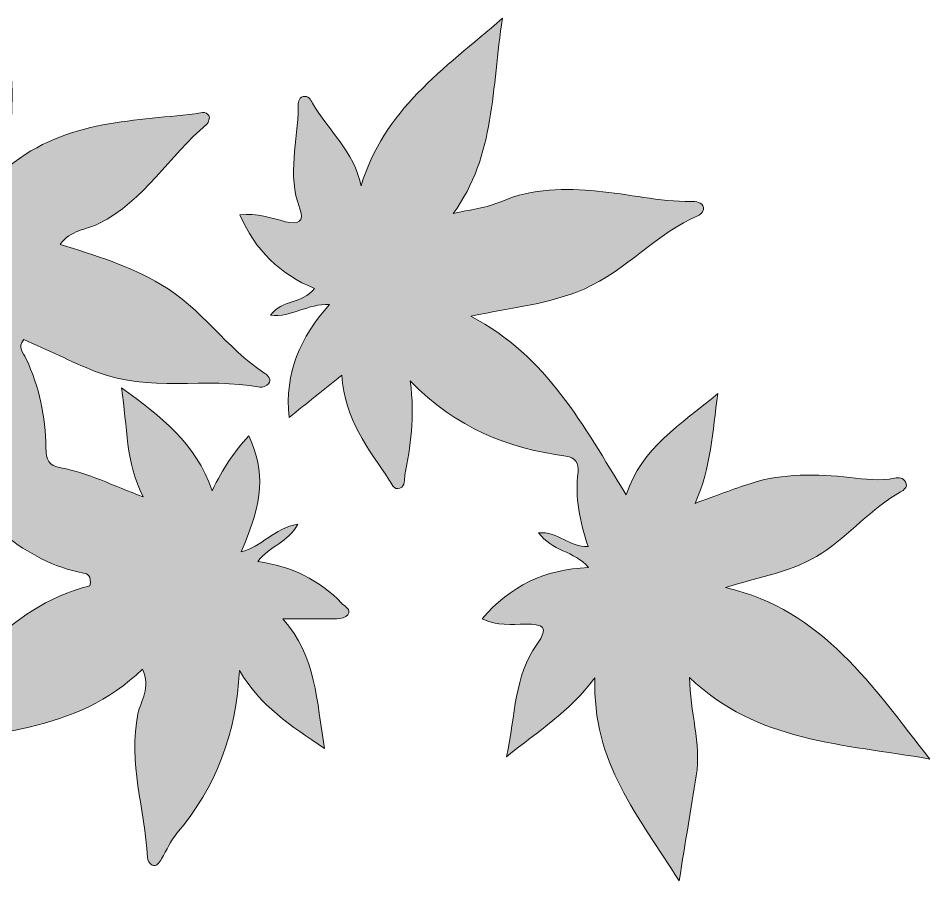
# Model space of a CAD drawing. Extents: x 665 to 1485, y -1471 to -469.
# Drawn here: x 998.1 to 1090.7, y -1469.1 to -1381.4 of the extents above; entities that cross this region are included whole.
import ezdxf

# ---------------------------------------------------------------- set-up
doc = ezdxf.new("R2010")
doc.units = 0
doc.header["$MEASUREMENT"] = 0
doc.layers.add('katman 1', color=7, linetype='Continuous')

# ---------------------------------------------------------------- blocks, each defined once
blk = doc.blocks.new('block 2')
at = {"layer": 'katman 1', "true_color": 0x008000}
h = blk.add_hatch(color=96, dxfattribs=at)
h.dxf.hatch_style = 2
edge = h.paths.add_edge_path()
edge.add_spline(control_points=[(1069.17, -1419.565), (1068.63, -1423.502), (1068.511, -1427.02), (1066.861, -1430.718), (1069, -1429.949), (1070.757, -1429.258), (1072.552, -1428.685), (1075.843, -1427.636), (1079.228, -1427.72), (1082.602, -1428.096), (1084.127, -1428.266), (1085.625, -1428.461), (1087.15, -1428.15), (1087.558, -1428.067), (1088.038, -1428.101), (1088.263, -1428.545), (1088.526, -1429.063), (1088.087, -1429.372), (1087.75, -1429.56), (1084.763, -1431.231), (1082.582, -1433.927), (1079.733, -1435.788), (1076.886, -1437.648), (1073.605, -1438.139), (1069.938, -1439.258), (1079.956, -1441.615), (1084.884, -1449.326), (1090.721, -1456.701), (1081.922, -1455.151), (1073.149, -1455.002), (1066.308, -1448.422), (1066.305, -1451.891), (1067.53, -1455.104), (1066.983, -1458.418), (1066.434, -1461.744), (1065.897, -1465.073), (1065.244, -1469.075), (1061.104, -1462.55), (1056.394, -1457.032), (1056.674, -1448.459), (1054.027, -1452.027), (1050.961, -1453.765), (1047.693, -1456.488), (1048.62, -1452.148), (1048.465, -1448.266), (1050.778, -1445.052), (1052.09, -1443.227), (1051.369, -1442.989), (1049.612, -1443.001), (1048.216, -1443.01), (1046.759, -1443.188), (1045.21, -1442.464), (1048.079, -1439.113), (1051.523, -1437.434), (1056.026, -1437.238), (1054.561, -1435.534), (1052.26, -1435.567), (1050.957, -1433.702), (1052.952, -1433.573), (1054.099, -1435.182), (1055.977, -1435.115), (1055.138, -1432.558), (1054.631, -1430.096), (1054.974, -1427.538), (1055.094, -1426.646), (1054.64, -1426.033), (1053.738, -1425.913), (1047.901, -1425.137), (1042.616, -1423.124), (1037.897, -1418.274), (1038.428, -1422.047), (1037.894, -1424.94), (1037.369, -1427.834), (1037.281, -1428.317), (1037.427, -1428.952), (1036.861, -1429.165), (1036.203, -1429.414), (1036.031, -1428.745), (1035.772, -1428.351), (1033.679, -1425.17), (1031.216, -1422.169), (1030.937, -1417.693), (1029.023, -1419.232), (1027.426, -1420.517), (1025.581, -1422.001), (1025.125, -1417.399), (1026.728, -1413.848), (1029.697, -1410.514), (1027.462, -1410.377), (1025.885, -1411.857), (1023.701, -1411.588), (1024.871, -1409.993), (1026.883, -1410.495), (1028.177, -1408.872), (1024.645, -1407.45), (1022.136, -1404.991), (1020.591, -1401.384), (1022.324, -1401.217), (1023.773, -1401.72), (1025.226, -1402.097), (1026.483, -1402.422), (1027.208, -1402.089), (1026.688, -1400.769), (1025.328, -1397.319), (1026.529, -1393.87), (1026.516, -1390.424), (1026.514, -1390.018), (1026.505, -1389.508), (1027.029, -1389.376), (1027.549, -1389.245), (1027.763, -1389.698), (1027.969, -1390.052), (1029.574, -1392.813), (1032.194, -1394.953), (1032.913, -1398.454), (1035.171, -1390.77), (1041.275, -1386.632), (1047.277, -1381.414), (1046.159, -1388.53), (1046.596, -1395.342), (1042.273, -1401.271), (1043.924, -1400.872), (1045.672, -1400.695), (1047.206, -1400.027), (1050.36, -1398.655), (1053.67, -1398.698), (1056.894, -1398.983), (1060.082, -1399.264), (1063.227, -1400.075), (1066.467, -1400.034), (1066.968, -1400.028), (1067.564, -1400.078), (1067.735, -1400.656), (1067.794, -1400.858), (1067.501, -1401.329), (1067.264, -1401.429), (1062.94, -1403.253), (1059.903, -1407.036), (1055.58, -1408.934), (1052.099, -1410.464), (1048.427, -1410.768), (1044.066, -1411.708), (1051.839, -1415.752), (1055.47, -1422.808), (1059.858, -1429.837), (1061.461, -1425.048), (1065.378, -1422.731), (1069.17, -1419.565)], knot_values=[0, 0, 0, 0, 1, 1, 1, 2, 2, 2, 3, 3, 3, 4, 4, 4, 5, 5, 5, 6, 6, 6, 7, 7, 7, 8, 8, 8, 9, 9, 9, 10, 10, 10, 11, 11, 11, 12, 12, 12, 13, 13, 13, 14, 14, 14, 15, 15, 15, 16, 16, 16, 17, 17, 17, 18, 18, 18, 19, 19, 19, 20, 20, 20, 21, 21, 21, 22, 22, 22, 23, 23, 23, 24, 24, 24, 25, 25, 25, 26, 26, 26, 27, 27, 27, 28, 28, 28, 29, 29, 29, 30, 30, 30, 31, 31, 31, 32, 32, 32, 33, 33, 33, 34, 34, 34, 35, 35, 35, 36, 36, 36, 37, 37, 37, 38, 38, 38, 39, 39, 39, 40, 40, 40, 41, 41, 41, 42, 42, 42, 43, 43, 43, 44, 44, 44, 45, 45, 45, 46, 46, 46, 47, 47, 47, 48, 48, 48, 49, 49, 49, 49], degree=3, periodic=1)
h = blk.add_hatch(color=96, dxfattribs=at)
h.dxf.hatch_style = 2
edge = h.paths.add_edge_path()
edge.add_spline(control_points=[(976.65, -1411.519), (979.312, -1407.455), (982.63, -1405.345), (987.289, -1404.424), (985.064, -1403.585), (983.3, -1402.919), (981.536, -1402.254), (983.355, -1401.324), (984.759, -1402.667), (986.753, -1402.64), (984.492, -1399.282), (984.019, -1395.72), (984.845, -1391.473), (985.978, -1392.684), (986.954, -1393.571), (987.738, -1394.603), (988.833, -1396.043), (989.491, -1396.584), (990.245, -1394.299), (991.45, -1390.641), (994.428, -1388.286), (997.263, -1385.207), (997.517, -1389.219), (997.614, -1392.7), (996.45, -1396.989), (1002.502, -1391.75), (1009.399, -1391.912), (1016.049, -1391.126), (1016.542, -1391.068), (1017.099, -1390.789), (1017.439, -1391.307), (1017.556, -1391.487), (1017.415, -1392.029), (1017.217, -1392.195), (1013.395, -1395.382), (1010.887, -1399.988), (1006.234, -1402.289), (1004.977, -1402.911), (1003.377, -1402.907), (1002.32, -1404.418), (1005.912, -1405.502), (1009.384, -1406.611), (1012.558, -1408.459), (1016.635, -1410.833), (1019.197, -1414.961), (1023.121, -1417.508), (1023.465, -1417.732), (1023.827, -1418.127), (1023.504, -1418.565), (1023.343, -1418.782), (1022.893, -1418.949), (1022.619, -1418.897), (1017.091, -1417.864), (1011.341, -1419.491), (1005.87, -1417.305), (1003.4, -1416.318), (1001.045, -1415.093), (998.608, -1414.077), (997.963, -1414.864), (998.554, -1415.406), (998.831, -1415.98), (1000.212, -1418.847), (1000.8, -1421.923), (1000.874, -1425.052), (1000.904, -1426.328), (1001.1, -1426.882), (1002.399, -1427.112), (1005.158, -1427.6), (1007.653, -1428.907), (1010.765, -1430.068), (1008.933, -1426.553), (1009.183, -1423.011), (1008.55, -1418.968), (1012.564, -1421.926), (1016.087, -1424.53), (1017.763, -1429.44), (1018.901, -1427.147), (1020.011, -1425.413), (1021.498, -1423.865), (1023.175, -1427.62), (1022.996, -1430.357), (1020.719, -1435.655), (1022.801, -1435.178), (1024.035, -1433.243), (1026.479, -1432.833), (1025.468, -1434.73), (1023.65, -1435.006), (1022.413, -1436.625), (1025.842, -1437.11), (1028.66, -1438.507), (1030.932, -1440.867), (1031.259, -1441.206), (1031.937, -1441.463), (1031.557, -1442.056), (1031.387, -1442.32), (1030.825, -1442.43), (1030.437, -1442.44), (1028.829, -1442.481), (1027.219, -1442.457), (1024.947, -1442.457), (1028.421, -1446.317), (1028.339, -1450.801), (1029.192, -1455.622), (1025.718, -1453.304), (1022.682, -1451.301), (1020.544, -1447.719), (1020.215, -1454.169), (1018.156, -1459.574), (1014.191, -1464.237), (1013.542, -1465.001), (1013.149, -1465.98), (1012.615, -1466.846), (1012.401, -1467.192), (1012.17, -1467.677), (1011.67, -1467.479), (1011.435, -1467.387), (1011.197, -1466.978), (1011.183, -1466.701), (1010.95, -1461.83), (1009.182, -1457.064), (1010.227, -1452.098), (1010.508, -1450.762), (1011.552, -1449.503), (1010.678, -1447.565), (1003.853, -1454.171), (995.033, -1454.006), (986.087, -1455.536), (992.012, -1448.718), (996.602, -1441.288), (1005.348, -1439.097), (1005.525, -1438.059), (1005.105, -1437.882), (1004.699, -1437.807), (998.494, -1436.668), (994.577, -1431.904), (989.839, -1428.445), (989.506, -1428.202), (989.085, -1427.893), (989.333, -1427.409), (989.552, -1426.982), (990.048, -1427.014), (990.465, -1427.044), (991.057, -1427.088), (991.646, -1427.18), (992.236, -1427.248), (993.437, -1427.386), (993.674, -1426.949), (992.981, -1425.98), (990.893, -1423.058), (989.993, -1419.629), (988.88, -1415.979), (986.971, -1419.335), (984.319, -1421.663), (981.479, -1424.651), (981.578, -1420.415), (981.129, -1416.701), (982.707, -1413.205), (983.505, -1411.439), (983.518, -1410.652), (981.215, -1411.177), (979.919, -1411.472), (978.538, -1411.393), (976.65, -1411.519)], knot_values=[0, 0, 0, 0, 1, 1, 1, 2, 2, 2, 3, 3, 3, 4, 4, 4, 5, 5, 5, 6, 6, 6, 7, 7, 7, 8, 8, 8, 9, 9, 9, 10, 10, 10, 11, 11, 11, 12, 12, 12, 13, 13, 13, 14, 14, 14, 15, 15, 15, 16, 16, 16, 17, 17, 17, 18, 18, 18, 19, 19, 19, 20, 20, 20, 21, 21, 21, 22, 22, 22, 23, 23, 23, 24, 24, 24, 25, 25, 25, 26, 26, 26, 27, 27, 27, 28, 28, 28, 29, 29, 29, 30, 30, 30, 31, 31, 31, 32, 32, 32, 33, 33, 33, 34, 34, 34, 35, 35, 35, 36, 36, 36, 37, 37, 37, 38, 38, 38, 39, 39, 39, 40, 40, 40, 41, 41, 41, 42, 42, 42, 43, 43, 43, 44, 44, 44, 45, 45, 45, 46, 46, 46, 47, 47, 47, 48, 48, 48, 49, 49, 49, 50, 50, 50, 51, 51, 51, 52, 52, 52, 53, 53, 53, 54, 54, 54, 54], degree=3, periodic=1)
at = {"layer": 'katman 1', "lineweight": 0}
for points, knots in [([(1069.17, -1419.565), (1068.63, -1423.502), (1068.511, -1427.02), (1066.861, -1430.718), (1069, -1429.949), (1070.757, -1429.258), (1072.552, -1428.685), (1075.843, -1427.636), (1079.228, -1427.72), (1082.602, -1428.096), (1084.127, -1428.266), (1085.625, -1428.461), (1087.15, -1428.15), (1087.558, -1428.067), (1088.038, -1428.101), (1088.263, -1428.545), (1088.526, -1429.063), (1088.087, -1429.372), (1087.75, -1429.56), (1084.763, -1431.231), (1082.582, -1433.927), (1079.733, -1435.788), (1076.886, -1437.648), (1073.605, -1438.139), (1069.938, -1439.258), (1079.956, -1441.615), (1084.884, -1449.326), (1090.721, -1456.701), (1081.922, -1455.151), (1073.149, -1455.002), (1066.308, -1448.422), (1066.305, -1451.891), (1067.53, -1455.104), (1066.983, -1458.418), (1066.434, -1461.744), (1065.897, -1465.073), (1065.244, -1469.075), (1061.104, -1462.55), (1056.394, -1457.032), (1056.674, -1448.459), (1054.027, -1452.027), (1050.961, -1453.765), (1047.693, -1456.488), (1048.62, -1452.148), (1048.465, -1448.266), (1050.778, -1445.052), (1052.09, -1443.227), (1051.369, -1442.989), (1049.612, -1443.001), (1048.216, -1443.01), (1046.759, -1443.188), (1045.21, -1442.464), (1048.079, -1439.113), (1051.523, -1437.434), (1056.026, -1437.238), (1054.561, -1435.534), (1052.26, -1435.567), (1050.957, -1433.702), (1052.952, -1433.573), (1054.099, -1435.182), (1055.977, -1435.115), (1055.138, -1432.558), (1054.631, -1430.096), (1054.974, -1427.538), (1055.094, -1426.646), (1054.64, -1426.033), (1053.738, -1425.913), (1047.901, -1425.137), (1042.616, -1423.124), (1037.897, -1418.274), (1038.428, -1422.047), (1037.894, -1424.94), (1037.369, -1427.834), (1037.281, -1428.317), (1037.427, -1428.952), (1036.861, -1429.165), (1036.203, -1429.414), (1036.031, -1428.745), (1035.772, -1428.351), (1033.679, -1425.17), (1031.216, -1422.169), (1030.937, -1417.693), (1029.023, -1419.232), (1027.426, -1420.517), (1025.581, -1422.001), (1025.125, -1417.399), (1026.728, -1413.848), (1029.697, -1410.514), (1027.462, -1410.377), (1025.885, -1411.857), (1023.701, -1411.588), (1024.871, -1409.993), (1026.883, -1410.495), (1028.177, -1408.872), (1024.645, -1407.45), (1022.136, -1404.991), (1020.591, -1401.384), (1022.324, -1401.217), (1023.773, -1401.72), (1025.226, -1402.097), (1026.483, -1402.422), (1027.208, -1402.089), (1026.688, -1400.769), (1025.328, -1397.319), (1026.529, -1393.87), (1026.516, -1390.424), (1026.514, -1390.018), (1026.505, -1389.508), (1027.029, -1389.376), (1027.549, -1389.245), (1027.763, -1389.698), (1027.969, -1390.052), (1029.574, -1392.813), (1032.194, -1394.953), (1032.913, -1398.454), (1035.171, -1390.77), (1041.275, -1386.632), (1047.277, -1381.414), (1046.159, -1388.53), (1046.596, -1395.342), (1042.273, -1401.271), (1043.924, -1400.872), (1045.672, -1400.695), (1047.206, -1400.027), (1050.36, -1398.655), (1053.67, -1398.698), (1056.894, -1398.983), (1060.082, -1399.264), (1063.227, -1400.075), (1066.467, -1400.034), (1066.968, -1400.028), (1067.564, -1400.078), (1067.735, -1400.656), (1067.794, -1400.858), (1067.501, -1401.329), (1067.264, -1401.429), (1062.94, -1403.253), (1059.903, -1407.036), (1055.58, -1408.934), (1052.099, -1410.464), (1048.427, -1410.768), (1044.066, -1411.708), (1051.839, -1415.752), (1055.47, -1422.808), (1059.858, -1429.837), (1061.461, -1425.048), (1065.378, -1422.731), (1069.17, -1419.565)], [0, 0, 0, 0, 1, 1, 1, 2, 2, 2, 3, 3, 3, 4, 4, 4, 5, 5, 5, 6, 6, 6, 7, 7, 7, 8, 8, 8, 9, 9, 9, 10, 10, 10, 11, 11, 11, 12, 12, 12, 13, 13, 13, 14, 14, 14, 15, 15, 15, 16, 16, 16, 17, 17, 17, 18, 18, 18, 19, 19, 19, 20, 20, 20, 21, 21, 21, 22, 22, 22, 23, 23, 23, 24, 24, 24, 25, 25, 25, 26, 26, 26, 27, 27, 27, 28, 28, 28, 29, 29, 29, 30, 30, 30, 31, 31, 31, 32, 32, 32, 33, 33, 33, 34, 34, 34, 35, 35, 35, 36, 36, 36, 37, 37, 37, 38, 38, 38, 39, 39, 39, 40, 40, 40, 41, 41, 41, 42, 42, 42, 43, 43, 43, 44, 44, 44, 45, 45, 45, 46, 46, 46, 47, 47, 47, 48, 48, 48, 49, 49, 49, 49]), ([(976.65, -1411.519), (979.312, -1407.455), (982.63, -1405.345), (987.289, -1404.424), (985.064, -1403.585), (983.3, -1402.919), (981.536, -1402.254), (983.355, -1401.324), (984.759, -1402.667), (986.753, -1402.64), (984.492, -1399.282), (984.019, -1395.72), (984.845, -1391.473), (985.978, -1392.684), (986.954, -1393.571), (987.738, -1394.603), (988.833, -1396.043), (989.491, -1396.584), (990.245, -1394.299), (991.45, -1390.641), (994.428, -1388.286), (997.263, -1385.207), (997.517, -1389.219), (997.614, -1392.7), (996.45, -1396.989), (1002.502, -1391.75), (1009.399, -1391.912), (1016.049, -1391.126), (1016.542, -1391.068), (1017.099, -1390.789), (1017.439, -1391.307), (1017.556, -1391.487), (1017.415, -1392.029), (1017.217, -1392.195), (1013.395, -1395.382), (1010.887, -1399.988), (1006.234, -1402.289), (1004.977, -1402.911), (1003.377, -1402.907), (1002.32, -1404.418), (1005.912, -1405.502), (1009.384, -1406.611), (1012.558, -1408.459), (1016.635, -1410.833), (1019.197, -1414.961), (1023.121, -1417.508), (1023.465, -1417.732), (1023.827, -1418.127), (1023.504, -1418.565), (1023.343, -1418.782), (1022.893, -1418.949), (1022.619, -1418.897), (1017.091, -1417.864), (1011.341, -1419.491), (1005.87, -1417.305), (1003.4, -1416.318), (1001.045, -1415.093), (998.608, -1414.077), (997.963, -1414.864), (998.554, -1415.406), (998.831, -1415.98), (1000.212, -1418.847), (1000.8, -1421.923), (1000.874, -1425.052), (1000.904, -1426.328), (1001.1, -1426.882), (1002.399, -1427.112), (1005.158, -1427.6), (1007.653, -1428.907), (1010.765, -1430.068), (1008.933, -1426.553), (1009.183, -1423.011), (1008.55, -1418.968), (1012.564, -1421.926), (1016.087, -1424.53), (1017.763, -1429.44), (1018.901, -1427.147), (1020.011, -1425.413), (1021.498, -1423.865), (1023.175, -1427.62), (1022.996, -1430.357), (1020.719, -1435.655), (1022.801, -1435.178), (1024.035, -1433.243), (1026.479, -1432.833), (1025.468, -1434.73), (1023.65, -1435.006), (1022.413, -1436.625), (1025.842, -1437.11), (1028.66, -1438.507), (1030.932, -1440.867), (1031.259, -1441.206), (1031.937, -1441.463), (1031.557, -1442.056), (1031.387, -1442.32), (1030.825, -1442.43), (1030.437, -1442.44), (1028.829, -1442.481), (1027.219, -1442.457), (1024.947, -1442.457), (1028.421, -1446.317), (1028.339, -1450.801), (1029.192, -1455.622), (1025.718, -1453.304), (1022.682, -1451.301), (1020.544, -1447.719), (1020.215, -1454.169), (1018.156, -1459.574), (1014.191, -1464.237), (1013.542, -1465.001), (1013.149, -1465.98), (1012.615, -1466.846), (1012.401, -1467.192), (1012.17, -1467.677), (1011.67, -1467.479), (1011.435, -1467.387), (1011.197, -1466.978), (1011.183, -1466.701), (1010.95, -1461.83), (1009.182, -1457.064), (1010.227, -1452.098), (1010.508, -1450.762), (1011.552, -1449.503), (1010.678, -1447.565), (1003.853, -1454.171), (995.033, -1454.006), (986.087, -1455.536), (992.012, -1448.718), (996.602, -1441.288), (1005.348, -1439.097), (1005.525, -1438.059), (1005.105, -1437.882), (1004.699, -1437.807), (998.494, -1436.668), (994.577, -1431.904), (989.839, -1428.445), (989.506, -1428.202), (989.085, -1427.893), (989.333, -1427.409), (989.552, -1426.982), (990.048, -1427.014), (990.465, -1427.044), (991.057, -1427.088), (991.646, -1427.18), (992.236, -1427.248), (993.437, -1427.386), (993.674, -1426.949), (992.981, -1425.98), (990.893, -1423.058), (989.993, -1419.629), (988.88, -1415.979), (986.971, -1419.335), (984.319, -1421.663), (981.479, -1424.651), (981.578, -1420.415), (981.129, -1416.701), (982.707, -1413.205), (983.505, -1411.439), (983.518, -1410.652), (981.215, -1411.177), (979.919, -1411.472), (978.538, -1411.393), (976.65, -1411.519)], [0, 0, 0, 0, 1, 1, 1, 2, 2, 2, 3, 3, 3, 4, 4, 4, 5, 5, 5, 6, 6, 6, 7, 7, 7, 8, 8, 8, 9, 9, 9, 10, 10, 10, 11, 11, 11, 12, 12, 12, 13, 13, 13, 14, 14, 14, 15, 15, 15, 16, 16, 16, 17, 17, 17, 18, 18, 18, 19, 19, 19, 20, 20, 20, 21, 21, 21, 22, 22, 22, 23, 23, 23, 24, 24, 24, 25, 25, 25, 26, 26, 26, 27, 27, 27, 28, 28, 28, 29, 29, 29, 30, 30, 30, 31, 31, 31, 32, 32, 32, 33, 33, 33, 34, 34, 34, 35, 35, 35, 36, 36, 36, 37, 37, 37, 38, 38, 38, 39, 39, 39, 40, 40, 40, 41, 41, 41, 42, 42, 42, 43, 43, 43, 44, 44, 44, 45, 45, 45, 46, 46, 46, 47, 47, 47, 48, 48, 48, 49, 49, 49, 50, 50, 50, 51, 51, 51, 52, 52, 52, 53, 53, 53, 54, 54, 54, 54])]:
    blk.add_open_spline(points, degree=3, knots=knots, dxfattribs=at)

msp = doc.modelspace()

# ---------------------------------------------------------------- block references
at = {"layer": 'katman 1'}
msp.add_blockref('block 2', (0, 0), dxfattribs=at)

doc.saveas('drawing.dxf')
